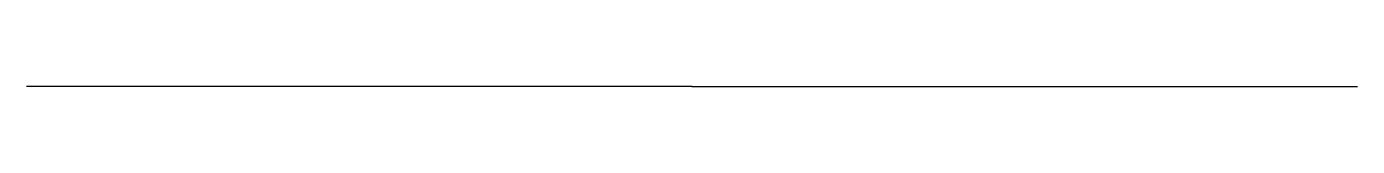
# Model space of a CAD drawing. Header units: millimetres. Extents: x 373 to 2836, y -2394 to -1024.
# Drawn here: x 373 to 2253, y -1024 to -1024 of the extents above; entities outside this region: 2.
import ezdxf

# ---------------------------------------------------------------- set-up
doc = ezdxf.new("R2010")
doc.units = ezdxf.units.MM

msp = doc.modelspace()

# ---------------------------------------------------------------- linework, layer by layer
at = {"color": 0, "extrusion": (0, -1, 7.59606e-17)}
msp.add_line((2836.1, -2394.3, 428.6), (2836.1, -2394.3, 428.6), dxfattribs=at)
msp.add_line((2836.1, -2394.3, 428.6), (2836.1, -2394.3, 428.6), dxfattribs=at)
at = {"color": 0, "extrusion": (0, -1, 6.12323e-17)}
for centre, start, end in [((782.4, -39.6, 1023.7), 61.907, 119.2938), ((1618.8, -169.5, 1023.7), 121.907, 179.2938), ((476.7, 749.7, 1023.7), 1.907, 59.2938), ((2149.5, 489.8, 1023.7), 181.907, 239.2938), ((1843.9, 1279.2, 1023.7), 241.907, 299.2938), ((1007.5, 1409.1, 1023.7), 301.907, 359.2938)]:
    msp.add_arc(centre, 836.9, start, end, dxfattribs=at)

doc.saveas('drawing.dxf')
